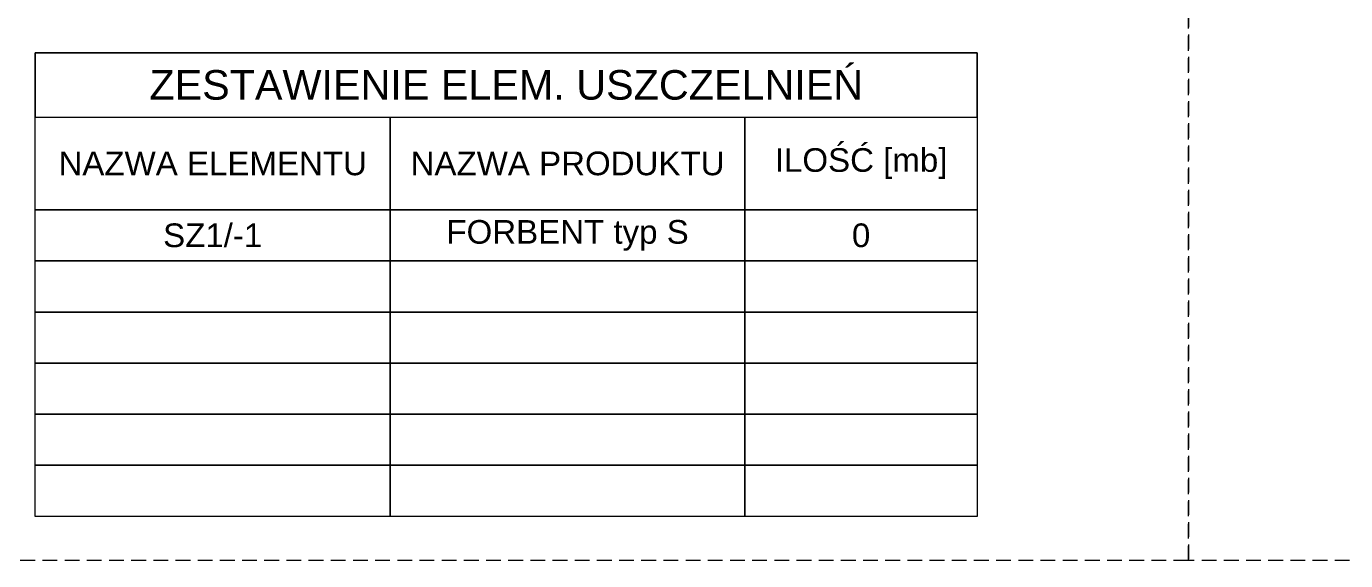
# Model space of a CAD drawing. Header units: millimetres. Extents: x 647 to 146539, y -131215 to 59.
# Drawn here: x 110247 to 111363, y -8751 to -8300 of the extents above; entities that cross this region are included whole.
import ezdxf

# ---------------------------------------------------------------- set-up
doc = ezdxf.new("R2010")
doc.units = ezdxf.units.MM
doc.linetypes.add('DASHED', pattern=[0.75, 0.5, -0.25])
for name, color, linetype, lineweight in [('G-Kreskowanie', 9, 'Continuous', 5), ('G-Opisy', 2, 'Continuous', 18), ('G-Przerywana', 8, 'DASHED', 15)]:
    doc.layers.add(name, color=color, linetype=linetype, lineweight=lineweight)
doc.styles.add('Arial-GG', font='arial.ttf')

msp = doc.modelspace()

# ---------------------------------------------------------------- linework, layer by layer
at = {"layer": 'G-Kreskowanie', "ltscale": 2}
for points in [[(110254.8, -8322.06), (111051.21, -8322.06), (111051.21, -8714.04), (110254.8, -8714.04)], [(110254.8, -8376.46), (111051.21, -8376.46), (111051.21, -8322.06), (110254.8, -8322.06)], [(110254.8, -8376.46), (110554.8, -8376.46), (110554.8, -8454.84), (110254.8, -8454.84)], [(110554.8, -8376.46), (110854.8, -8376.46), (110854.8, -8454.84), (110554.8, -8454.84)], [(110854.8, -8376.46), (111051.21, -8376.46), (111051.21, -8454.84), (110854.8, -8454.84)], [(110254.8, -8454.84), (110554.8, -8454.84), (110554.8, -8498.04), (110254.8, -8498.04)], [(110554.8, -8454.84), (110854.8, -8454.84), (110854.8, -8498.04), (110554.8, -8498.04)], [(110854.8, -8454.84), (111051.21, -8454.84), (111051.21, -8498.04), (110854.8, -8498.04)], [(110254.8, -8498.04), (110554.8, -8498.04), (110554.8, -8541.24), (110254.8, -8541.24)], [(110554.8, -8498.04), (110854.8, -8498.04), (110854.8, -8541.24), (110554.8, -8541.24)], [(110854.8, -8498.04), (111051.21, -8498.04), (111051.21, -8541.24), (110854.8, -8541.24)], [(110254.8, -8541.24), (110554.8, -8541.24), (110554.8, -8584.44), (110254.8, -8584.44)], [(110554.8, -8541.24), (110854.8, -8541.24), (110854.8, -8584.44), (110554.8, -8584.44)], [(110854.8, -8541.24), (111051.21, -8541.24), (111051.21, -8584.44), (110854.8, -8584.44)], [(110254.8, -8584.44), (110554.8, -8584.44), (110554.8, -8627.64), (110254.8, -8627.64)], [(110554.8, -8584.44), (110854.8, -8584.44), (110854.8, -8627.64), (110554.8, -8627.64)], [(110854.8, -8584.44), (111051.21, -8584.44), (111051.21, -8627.64), (110854.8, -8627.64)], [(110254.8, -8627.64), (110554.8, -8627.64), (110554.8, -8670.84), (110254.8, -8670.84)], [(110554.8, -8627.64), (110854.8, -8627.64), (110854.8, -8670.84), (110554.8, -8670.84)], [(110854.8, -8627.64), (111051.21, -8627.64), (111051.21, -8670.84), (110854.8, -8670.84)], [(110254.8, -8670.84), (110554.8, -8670.84), (110554.8, -8714.04), (110254.8, -8714.04)], [(110554.8, -8670.84), (110854.8, -8670.84), (110854.8, -8714.04), (110554.8, -8714.04)], [(110854.8, -8670.84), (111051.21, -8670.84), (111051.21, -8714.04), (110854.8, -8714.04)]]:
    msp.add_lwpolyline(points, close=True, dxfattribs=at)
at = {"layer": 'G-Przerywana', "ltscale": 25}
for points in [[(109067.8, -5981.49), (111229.67, -5981.49), (111229.67, -8751.49), (109067.8, -8751.49)], [(111229.67, -5981.49), (112809.68, -5981.49), (112809.68, -8751.49), (111229.67, -8751.49)]]:
    msp.add_lwpolyline(points, close=True, dxfattribs=at)

# ---------------------------------------------------------------- texts
at = {"layer": 'G-Opisy', "attachment_point": 5, "style": 'Arial-GG'}
for s, insert, char_height, width in [('ZESTAWIENIE ELEM. USZCZELNIEŃ', (110653, -8349.26), 25, 796.409), ('{\\fArial|b0|i0|c0|p34;ILOŚĆ [mb]}', (110953, -8415.65), 20, 196.409), ('{\\fArial|b0|i0|c0|p34;NAZWA ELEMENTU}', (110404.8, -8415.65), 20, 300), ('{\\fArial|b0|i0|c0|p34;NAZWA PRODUKTU}', (110704.8, -8415.65), 20, 300), ('{\\fArial|b0|i0|c0|p34;\\C2;FORBENT typ S}', (110704.8, -8476.44), 20, 300), ('{\\fArial|b0|i0|c0|p34;SZ1/-1}', (110404.8, -8476.44), 20, 300), ('{\\fArial|b0|i0|c0|p34;0}', (110953, -8476.44), 20, 196.409)]:
    msp.add_mtext(s, dxfattribs=dict(at, insert=insert, char_height=char_height, width=width))

doc.saveas('drawing.dxf')
